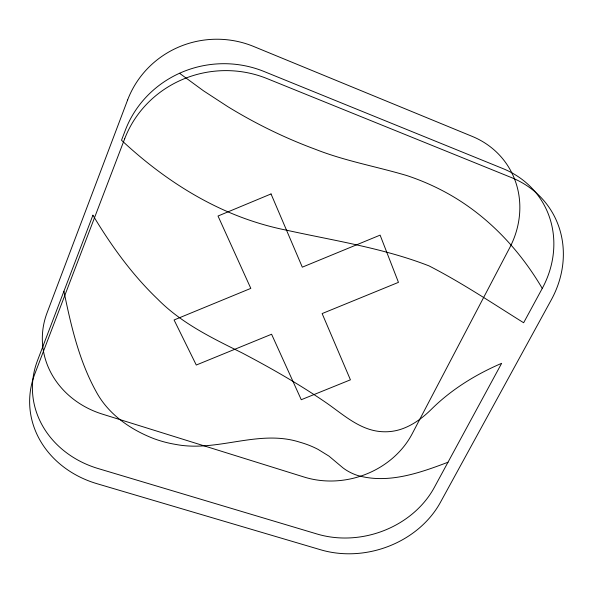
<?xml version="1.0" encoding="UTF-8"?>
<svg xmlns="http://www.w3.org/2000/svg" width="593" height="593" viewBox="0 0 593 593"><rect width="100%" height="100%" fill="white"/><g stroke="black" fill="none" stroke-linecap="round" stroke-linejoin="round"><path stroke-width="0.89" d="M542.261 288.42L523.641 322.748C492.442 303.26 461.777 282.691 429.006 265.879C383.456 248.126 334.645 240.765 287.094 230.314A333.689 310.91 -74.9 0 1 255.072 222.027C204.778 205.971 159.888 176.069 121.513 140.237L125.331 130.23A104.057 100.224 -8 0 1 264.093 71.508L502.916 168.582A99.268 88.416 -32.2 0 1 542.261 288.42C518.467 247.778 484.481 212.509 442.474 190.657A246.028 215.756 -15.2 0 0 406.813 175.558C376.436 166.522 345.015 161.014 315.432 149.31A721.31 586.292 -80.3 0 1 227.764 106.629L203.495 90.811L179.531 73.265M447.997 462.236C419.57 473.021 387.837 484.236 357.379 475.393A54.934 46.943 -19 0 1 342.984 467.877L328.982 456.121L318.056 449.383A93.457 77.935 -10.8 0 0 299.799 442.185C258.689 428.991 217.468 452.415 176.039 444.476A112.047 100.484 -5.7 0 1 154.38 438.842C130.831 429.851 108.512 414.507 96.311 391.899C79.084 360.833 71.004 325.757 63.925 291.245M127.599 100.009L47.04 312.889A89.239 79.885 0.6 0 0 102.389 414.122L304.165 477.061A84.199 73.072 -16.7 0 0 412.187 433.794L509.669 247.83A90.84 82.36 -33.8 0 0 472.25 136.412L253.648 46.469A94.776 92.404 -5.4 0 0 127.599 100.009M92.923 215.207L37.455 360.655A97.378 85.503 -0.6 0 0 98.156 468.552L317.085 534.019A91.463 77.55 -16.6 0 0 434.313 487.461L501.641 363.316C480.278 372.493 459.931 384.316 442.17 399.385A165.173 133.017 -24.9 0 0 431.17 409.489C422.201 418.339 411.698 426.063 399.504 429.725A44.734 38.73 -20.7 0 1 383.293 431.748C360.159 431.022 342.858 414.025 324.808 401.787C298.346 383.723 270.467 367.838 242.122 352.931C212.153 338.092 181.443 323.267 157.649 299.094C132.017 274.574 111.128 245.539 92.923 215.207M124.686 138.762L34.772 374.02A99.654 87.023 -0.9 0 0 96.978 483.695L320.665 549.785A93.479 78.743 -16.6 0 0 440.443 502.323L551.29 299.858A101.625 90.062 -31.8 0 0 511.514 177.603L267.043 78.58A106.673 102.381 -8.4 0 0 124.686 138.762M271.038 193.941L218.016 216.022L250.809 288.383L174.075 319.975L196.283 365.029L271.587 334.237L301.266 399.719L350.426 379.824L322.132 313.571L398.459 282.357L380.113 235.132L302.311 267.169L271.038 193.941"/></g></svg>
